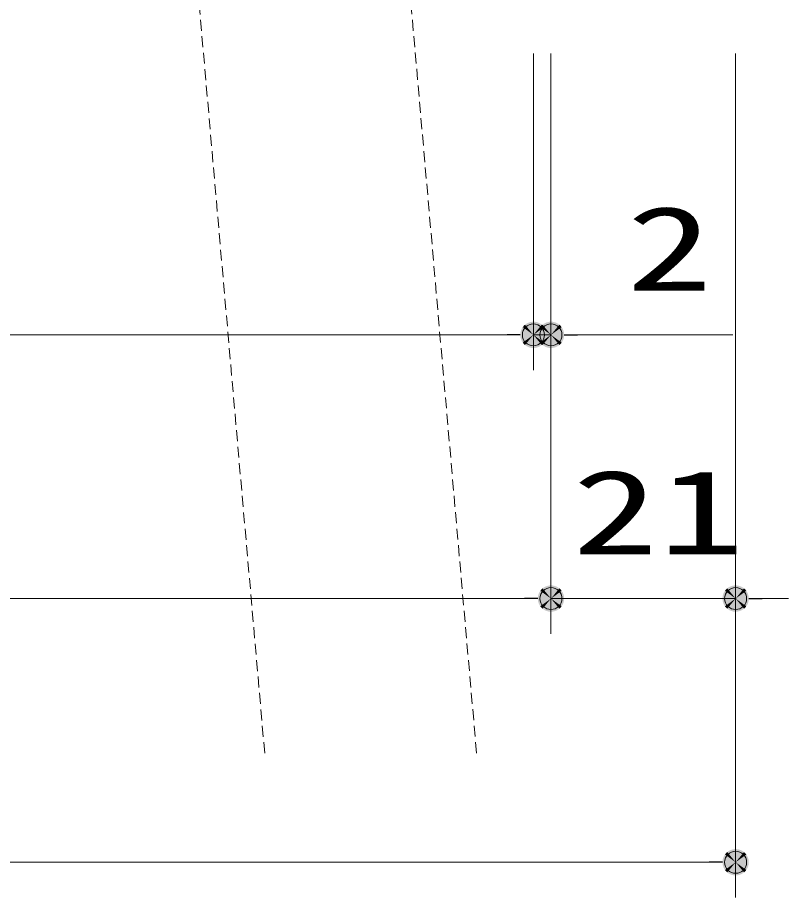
# Model space of a CAD drawing. Units: millimetres, scale not verified. Extents: x -1306 to 1306, y -607 to 607.
# Drawn here: x -526.5 to -438.9, y -441.5 to -341.4 of the extents above; entities that cross this region are included whole.
import ezdxf
from ezdxf.enums import TextEntityAlignment as Align

# ---------------------------------------------------------------- set-up
doc = ezdxf.new("R2010")
doc.units = ezdxf.units.MM
doc.header["$LTSCALE"] = 5
doc.header["$PDMODE"] = 32
doc.header["$PDSIZE"] = 2.5
doc.linetypes.add('USER2', pattern=[0.375, 0.25, -0.125])
for name, color, linetype, lineweight in [('1-1_寸法線', 3, 'Continuous', 13), ('1-4_DEFPOINTS', 7, 'Continuous', 5), ('1-5_0', 4, 'Continuous', 25), ('1-6_点線(黄)', 2, 'USER2', 15)]:
    doc.layers.add(name, color=color, linetype=linetype, lineweight=lineweight)
doc.styles.add('ＭＳ ゴシック', font='')
doc.styles.get('ＭＳ ゴシック').set_extended_font_data('MS Gothic')

# ---------------------------------------------------------------- blocks, each defined once
blk = doc.blocks.new('_DOT')
at = {"layer": '1-5_0', "color": 3}
blk.add_line((-2.5, 0), (-5, 0), dxfattribs=at)
for points in [[(0, 0), (-2.023, 1.469), (-1.822, 1.711)], [(0, 0), (-1.822, 1.711), (-1.594, 1.926)], [(0, 0), (-1.594, 1.926), (-1.34, 2.111)], [(0, 0), (-1.34, 2.111), (-1.064, 2.262)], [(0, 0), (-1.064, 2.262), (-0.773, 2.378)], [(0, 0), (-0.773, 2.378), (-0.468, 2.456)], [(0, 0), (-0.468, 2.456), (-0.157, 2.495)], [(0, 0), (-0.157, 2.495), (0.157, 2.495)], [(0, 0), (0.157, 2.495), (0.468, 2.456)], [(0, 0), (0.468, 2.456), (0.773, 2.378)], [(0, 0), (0.773, 2.378), (1.064, 2.262)], [(0, 0), (1.064, 2.262), (1.34, 2.111)], [(0, 0), (1.34, 2.111), (1.594, 1.926)], [(0, 0), (1.594, 1.926), (1.822, 1.711)], [(0, 0), (1.822, 1.711), (2.023, 1.469)], [(0, 0), (-2.5, 0), (-2.48, 0.313)], [(0, 0), (-2.48, -0.313), (-2.5, 0)], [(0, 0), (-2.48, 0.313), (-2.421, 0.622)], [(0, 0), (-2.421, -0.622), (-2.48, -0.313)], [(0, 0), (-2.421, 0.622), (-2.324, 0.92)], [(0, 0), (-2.324, -0.92), (-2.421, -0.622)], [(0, 0), (-2.324, 0.92), (-2.191, 1.204)], [(0, 0), (-2.191, -1.204), (-2.324, -0.92)], [(0, 0), (-2.191, 1.204), (-2.023, 1.469)], [(0, 0), (-2.023, -1.469), (-2.191, -1.204)], [(0, 0), (-1.822, -1.711), (-2.023, -1.469)], [(0, 0), (-1.594, -1.926), (-1.822, -1.711)], [(0, 0), (-1.34, -2.111), (-1.594, -1.926)], [(0, 0), (-1.064, -2.262), (-1.34, -2.111)], [(0, 0), (-0.773, -2.378), (-1.064, -2.262)], [(0, 0), (-0.468, -2.456), (-0.773, -2.378)], [(0, 0), (-0.157, -2.495), (-0.468, -2.456)], [(0, 0), (0.157, -2.495), (-0.157, -2.495)], [(0, 0), (2.023, 1.469), (2.191, 1.204)], [(0, 0), (2.191, 1.204), (2.324, 0.92)], [(0, 0), (2.324, 0.92), (2.421, 0.622)], [(0, 0), (2.421, 0.622), (2.48, 0.313)], [(0, 0), (2.48, 0.313), (2.5, 0)], [(0, 0), (0.468, -2.456), (0.157, -2.495)], [(0, 0), (0.773, -2.378), (0.468, -2.456)], [(0, 0), (1.064, -2.262), (0.773, -2.378)], [(0, 0), (1.34, -2.111), (1.064, -2.262)], [(0, 0), (1.594, -1.926), (1.34, -2.111)], [(0, 0), (1.822, -1.711), (1.594, -1.926)], [(0, 0), (2.023, -1.469), (1.822, -1.711)], [(0, 0), (2.191, -1.204), (2.023, -1.469)], [(0, 0), (2.324, -0.92), (2.191, -1.204)], [(0, 0), (2.421, -0.622), (2.324, -0.92)], [(0, 0), (2.48, -0.313), (2.421, -0.622)], [(0, 0), (2.5, 0), (2.48, -0.313)]]:
    blk.add_solid(points, dxfattribs=at)

msp = doc.modelspace()

# ---------------------------------------------------------------- linework, layer by layer
at = {"layer": '1-1_寸法線'}
for p, q in [((-467.864, -345.492), (-467.864, -381.492)), ((-467.864, -345.492), (-467.864, -381.492)), ((-465.864, -345.492), (-465.864, -411.492)), ((-465.864, -345.492), (-465.864, -411.492)), ((-465.864, -345.492), (-465.864, -381.492)), ((-444.864, -345.492), (-444.864, -411.492)), ((-444.864, -345.492), (-444.864, -441.492)), ((-694.864, -377.492), (-470.864, -377.492)), ((-470.864, -377.492), (-473.864, -377.492)), ((-467.864, -377.492), (-465.864, -377.492)), ((-462.864, -377.492), (-445.197, -377.492)), ((-697.364, -407.492), (-468.864, -407.492)), ((-468.864, -407.492), (-471.864, -407.492)), ((-465.864, -407.492), (-444.864, -407.492)), ((-441.864, -407.492), (-438.864, -407.492)), ((-718.364, -437.492), (-447.864, -437.492))]:
    msp.add_line(p, q, dxfattribs=at)
at = {"layer": '1-4_DEFPOINTS'}
for p in [(-467.864, -377.492), (-465.864, -377.492), (-465.864, -407.492), (-444.864, -407.492), (-444.864, -437.492)]:
    msp.add_point(p, dxfattribs=at)
at = {"layer": '1-6_点線(黄)'}
msp.add_lwpolyline([(-498.419, -425.083), (-505.864, -339.997), (-481.955, -337.905), (-474.328, -425.083)], dxfattribs=at)

# ---------------------------------------------------------------- block references
at = {"layer": '1-1_寸法線', "xscale": 0.6, "yscale": 0.6}
for p in [(-467.864, -377.492), (-467.864, -377.492), (-465.864, -407.492), (-465.864, -407.492), (-444.864, -437.492)]:
    msp.add_blockref('_DOT', p, dxfattribs=at)
at = {"layer": '1-1_寸法線', "xscale": 0.6, "yscale": 0.6, "rotation": 180}
for p in [(-465.864, -377.492), (-444.864, -407.492)]:
    msp.add_blockref('_DOT', p, dxfattribs=at)

# ---------------------------------------------------------------- texts
at = {"layer": '1-1_寸法線', "style": 'ＭＳ ゴシック', "width": 1.5}
for s, p in [('2', (-457.292, -375.343)), ('21', (-463.459, -405.343))]:
    msp.add_text(s, height=9.604, dxfattribs=at).set_placement(p, align=Align.BOTTOM_LEFT)

doc.saveas('drawing.dxf')
